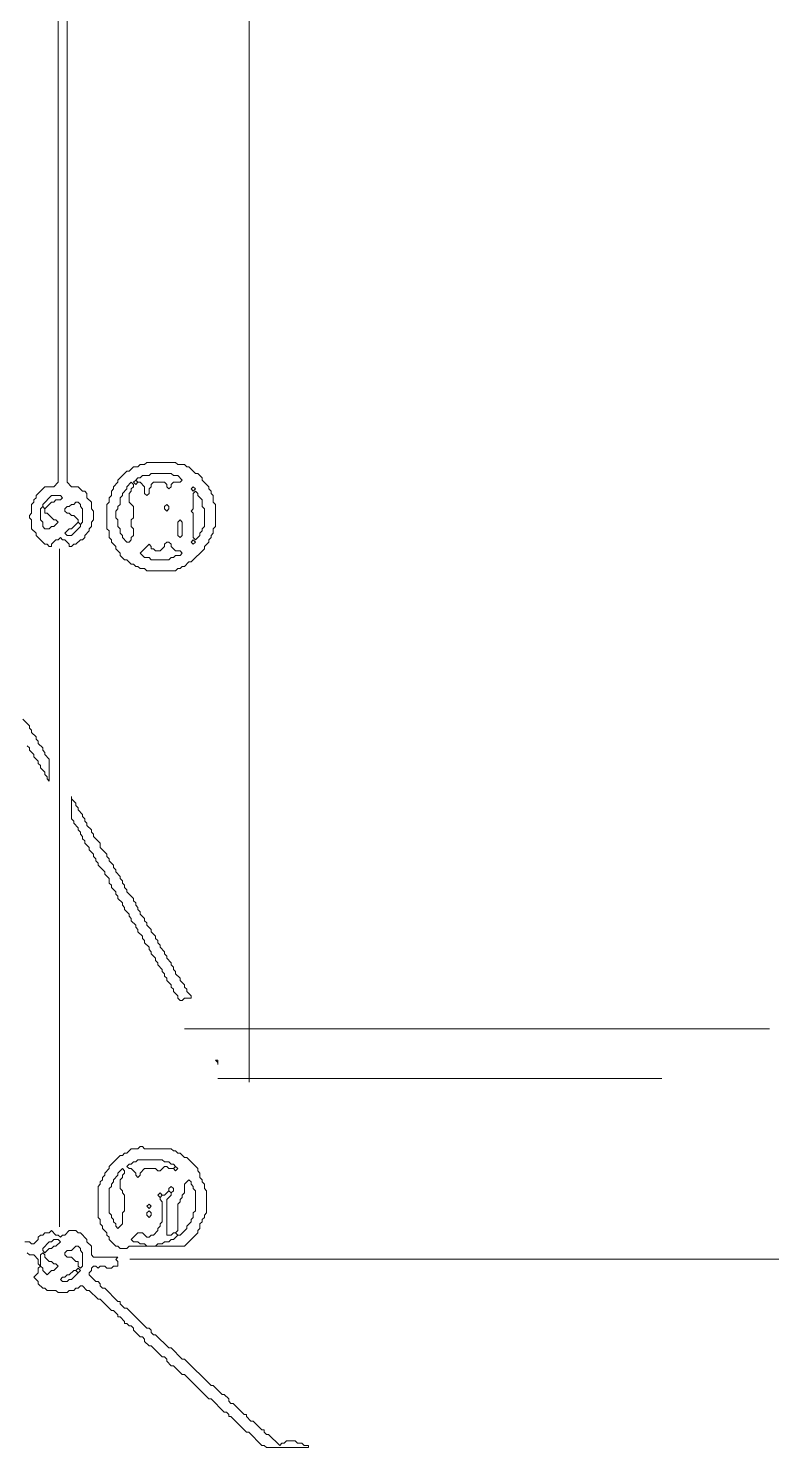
# Model space of a CAD drawing. Header units: millimetres. Extents: x 4 to 412, y 4 to 290.
# Drawn here: x 157.1 to 186.5, y 128.6 to 184.8 of the extents above; entities that cross this region are included whole.
import ezdxf

# ---------------------------------------------------------------- set-up
doc = ezdxf.new("R2010")
doc.units = ezdxf.units.MM
for name, color, linetype, lineweight in [('TRACE_CURVE', 6, 'CONTINUOUS', 0), ('TRACE_STRAIGHT', 5, 'CONTINUOUS', 0), ('TRACE_TEXT_SYMBOL', 6, 'CONTINUOUS', 0)]:
    doc.layers.add(name, color=color, linetype=linetype, lineweight=lineweight)

msp = doc.modelspace()

# ---------------------------------------------------------------- linework, layer by layer
at = {"layer": 'TRACE_CURVE', "color": 6}
for points in [[(158.247, 187.409), (158.247, 166.829), (158.072, 166.654), (157.721, 166.654), (157.371, 166.304), (157.371, 166.216), (157.283, 166.128), (157.283, 166.041), (157.196, 165.953), (157.196, 165.603), (157.108, 165.515), (157.108, 165.428), (157.196, 165.34), (157.196, 164.99), (157.371, 164.815), (157.371, 164.727), (157.721, 164.377), (157.809, 164.377), (157.896, 164.289), (157.984, 164.289), (157.984, 164.377), (158.159, 164.552), (158.247, 164.552), (158.334, 164.64), (158.422, 164.552), (158.51, 164.552), (158.685, 164.377), (158.685, 164.289), (158.772, 164.289), (158.86, 164.377), (158.947, 164.377), (159.123, 164.552), (159.21, 164.552), (159.298, 164.64), (159.298, 164.727), (159.473, 164.902), (159.473, 164.99), (159.56, 165.078), (159.56, 165.253), (159.648, 165.34), (159.648, 165.691), (159.56, 165.778), (159.56, 166.041), (159.385, 166.216), (159.385, 166.391), (159.298, 166.479), (159.21, 166.479), (159.035, 166.654), (158.772, 166.654), (158.597, 166.829), (158.597, 187.409)], [(162.626, 132.588), (162.1, 133.113), (162.012, 133.113), (161.925, 133.201), (161.925, 133.288), (161.837, 133.376), (161.75, 133.376), (160.962, 134.164), (160.874, 134.164), (160.699, 134.339), (160.699, 134.427), (160.611, 134.427), (160.086, 134.952), (159.998, 134.952), (159.911, 135.04), (159.911, 135.127), (159.823, 135.215), (159.736, 135.215), (159.473, 135.477), (159.473, 135.565), (159.56, 135.653), (159.56, 135.74), (159.648, 135.828), (159.736, 135.828), (159.823, 135.74), (159.911, 135.828), (160.086, 135.828), (160.173, 135.74), (160.349, 135.74), (160.436, 135.828), (160.611, 135.828), (160.611, 136.003), (160.524, 136.09), (160.611, 136.178), (159.648, 136.178), (159.56, 136.266), (159.56, 136.616), (159.385, 136.791), (159.385, 136.879), (159.123, 137.141), (159.035, 137.141), (158.947, 137.229), (158.685, 137.229), (158.51, 137.054), (158.422, 137.054), (158.334, 136.966), (158.247, 137.054), (158.159, 137.054), (157.984, 137.229), (157.896, 137.141), (157.721, 137.141), (157.634, 137.054), (157.546, 137.054), (157.459, 136.966), (157.459, 136.879), (157.283, 136.704), (157.196, 136.704), (157.108, 136.791), (156.933, 136.791)], [(157.021, 136.353), (157.108, 136.266), (157.283, 136.266), (157.459, 136.09), (157.459, 135.915), (157.546, 135.828), (157.459, 135.74), (157.459, 135.565), (157.283, 135.39), (157.459, 135.215), (157.459, 135.127), (157.634, 134.952), (157.721, 134.952), (157.809, 134.864), (158.159, 134.864), (158.247, 134.777), (158.597, 134.777), (158.685, 134.864), (158.86, 134.864), (158.947, 134.952), (159.035, 134.952), (159.123, 135.04), (159.21, 135.04), (159.385, 134.864), (159.473, 134.864), (159.823, 134.514), (159.911, 134.514), (160.349, 134.076), (160.436, 134.076), (160.611, 133.901), (160.611, 133.814), (160.699, 133.814), (160.874, 133.638), (160.874, 133.551)], [(160.874, 133.551), (160.962, 133.551), (161.049, 133.463), (161.137, 133.463), (161.224, 133.376), (161.224, 133.288), (161.487, 133.025), (161.575, 133.025), (161.662, 132.938), (161.662, 132.85), (161.837, 132.675), (161.925, 132.675), (162.363, 132.237), (162.45, 132.237), (162.538, 132.15), (162.538, 132.062), (162.713, 131.887), (162.801, 131.887), (163.151, 131.537), (163.239, 131.537), (164.202, 130.573), (164.289, 130.573), (164.815, 130.048), (164.902, 130.048), (164.99, 129.96), (164.99, 129.873), (165.078, 129.873), (165.691, 129.26), (165.778, 129.26), (166.304, 128.734), (166.391, 128.734), (166.479, 128.647), (168.143, 128.647), (168.143, 128.734), (167.968, 128.734), (167.88, 128.822), (167.705, 128.822), (167.617, 128.909), (167.267, 128.909), (167.179, 128.822), (167.092, 128.822), (167.004, 128.734), (166.566, 129.172), (166.479, 129.172), (166.391, 129.26), (166.391, 129.347), (166.304, 129.347), (165.953, 129.698), (165.866, 129.698), (165.691, 129.873), (165.691, 129.96), (165.603, 129.96), (165.165, 130.398), (165.078, 130.398), (164.99, 130.486), (164.99, 130.573), (164.815, 130.748), (164.727, 130.748), (164.377, 131.099), (164.289, 131.099), (163.239, 132.15), (163.151, 132.15), (162.713, 132.588), (162.626, 132.588)]]:
    msp.add_lwpolyline(points, dxfattribs=at)
for points in [[(157.984, 166.304), (158.334, 166.304), (158.422, 166.216), (158.334, 166.128), (158.159, 166.128), (158.072, 166.041), (157.984, 166.041), (157.721, 165.778), (157.634, 165.866), (157.634, 165.953)], [(157.546, 165.778), (157.634, 165.866), (157.721, 165.778), (157.721, 165.603), (157.809, 165.603), (158.072, 165.34), (158.159, 165.34), (158.247, 165.253), (158.072, 165.078), (157.984, 165.078), (157.896, 164.99), (157.721, 164.99), (157.634, 165.078), (157.634, 165.253), (157.546, 165.34)], [(158.86, 165.953), (158.947, 166.041), (159.035, 166.041), (159.123, 165.953), (159.123, 165.866), (159.21, 165.778), (159.21, 165.253), (159.123, 165.165), (159.035, 165.253), (159.035, 165.34), (158.86, 165.515), (158.772, 165.515), (158.685, 165.603), (158.597, 165.603), (158.51, 165.691), (158.51, 165.778), (158.597, 165.866), (158.685, 165.866), (158.772, 165.953)], [(159.035, 165.253), (159.123, 165.165), (159.123, 165.078), (158.772, 164.727), (158.597, 164.727), (158.51, 164.815), (158.685, 164.99), (158.772, 164.99)], [(157.984, 136.791), (158.072, 136.879), (158.247, 136.879), (158.334, 136.791), (158.159, 136.616), (158.072, 136.616), (157.984, 136.528), (157.896, 136.528), (157.721, 136.353), (157.634, 136.441), (157.634, 136.528), (157.896, 136.791)], [(158.947, 136.616), (159.035, 136.616), (159.123, 136.528), (159.123, 136.441), (159.21, 136.353), (159.21, 135.828), (159.123, 135.74), (159.035, 135.828), (159.035, 136.003), (158.947, 136.003), (158.772, 136.178), (158.597, 136.178), (158.51, 136.266), (158.51, 136.353), (158.597, 136.441), (158.772, 136.441)], [(157.546, 136.266), (157.634, 136.353), (157.721, 136.266), (157.721, 136.178), (157.896, 136.003), (157.984, 136.003), (158.072, 135.915), (158.159, 135.915), (158.247, 135.828), (158.072, 135.653), (157.984, 135.653), (157.809, 135.477), (157.634, 135.653), (157.634, 135.74), (157.546, 135.828)], [(158.86, 135.653), (158.947, 135.653), (159.035, 135.565), (158.772, 135.302), (158.685, 135.302), (158.597, 135.215), (158.422, 135.215), (158.334, 135.302), (158.422, 135.39), (158.51, 135.39), (158.597, 135.477), (158.685, 135.477)], [(158.947, 135.653), (159.035, 135.74), (159.123, 135.653), (159.035, 135.565)]]:
    msp.add_lwpolyline(points, close=True, dxfattribs=at)
at = {"layer": 'TRACE_STRAIGHT', "color": 5}
for p, q in [((165.8, 197.044), (165.8, 143.096)), ((158.292, 164.202), (158.292, 137.379)), ((163.242, 145.206), (186.369, 145.206)), ((164.552, 143.244), (182.118, 143.244)), ((161.082, 136.101), (196.096, 136.101))]:
    msp.add_line(p, q, dxfattribs=at)
at = {"layer": 'TRACE_TEXT_SYMBOL', "color": 6}
for points in [[(161.75, 167.617), (161.662, 167.53), (161.487, 167.53), (161.399, 167.442), (161.224, 167.442), (161.049, 167.267), (160.962, 167.267), (160.611, 166.917), (160.611, 166.829), (160.436, 166.654), (160.436, 166.566), (160.349, 166.479), (160.349, 166.304), (160.261, 166.216), (160.261, 166.041), (160.173, 165.953), (160.173, 164.99), (160.261, 164.902), (160.261, 164.64), (160.349, 164.552), (160.349, 164.465), (160.524, 164.289), (160.524, 164.202), (160.699, 164.027), (160.699, 163.939), (160.874, 163.764), (160.962, 163.764), (161.137, 163.589), (161.224, 163.589), (161.312, 163.501), (161.399, 163.501), (161.487, 163.414), (161.662, 163.414), (161.75, 163.326), (162.888, 163.326), (162.976, 163.414), (163.063, 163.414), (163.151, 163.501), (163.239, 163.501), (163.414, 163.676), (163.501, 163.676), (164.027, 164.202), (164.027, 164.289), (164.202, 164.465), (164.202, 164.552), (164.289, 164.64), (164.289, 164.727), (164.377, 164.815), (164.377, 164.99), (164.465, 165.078), (164.465, 165.953), (164.377, 166.041), (164.377, 166.304), (164.289, 166.391), (164.289, 166.479), (164.202, 166.566), (164.202, 166.654), (163.939, 166.917), (163.939, 167.004), (163.764, 167.179), (163.676, 167.179), (163.414, 167.442), (163.326, 167.442), (163.239, 167.53)], [(163.239, 167.53), (162.976, 167.53), (162.888, 167.617), (161.75, 167.617)], [(157.021, 156.408), (157.108, 156.32), (157.108, 156.233), (157.283, 156.057), (157.283, 155.97), (157.459, 155.795), (157.459, 155.707), (157.546, 155.62), (157.546, 155.532), (157.721, 155.357), (157.721, 155.269), (157.809, 155.182), (157.809, 155.094), (157.896, 155.007), (157.896, 155.882), (157.721, 156.057), (157.721, 156.145), (157.634, 156.233), (157.634, 156.32), (157.459, 156.495), (157.459, 156.583), (157.371, 156.67), (157.371, 156.758), (157.196, 156.933), (157.196, 157.021), (157.108, 157.108), (157.108, 157.196), (156.846, 157.459)], [(158.772, 154.394), (158.772, 153.518), (158.86, 153.43), (158.86, 153.343), (159.035, 153.167), (159.035, 153.08), (159.123, 152.992), (159.123, 152.905), (159.21, 152.817), (159.21, 152.73), (159.298, 152.642), (159.298, 152.554), (159.473, 152.379), (159.473, 152.292), (159.648, 152.117), (159.648, 152.029), (159.736, 151.941), (159.736, 151.854), (159.823, 151.766), (159.823, 151.679), (160.086, 151.416), (160.086, 151.328), (160.261, 151.153), (160.261, 150.978), (160.349, 150.891), (160.349, 150.803), (160.524, 150.628), (160.524, 150.54), (160.611, 150.453), (160.611, 150.365), (160.786, 150.19), (160.786, 150.102), (160.874, 150.015), (160.874, 149.927), (161.049, 149.752), (161.049, 149.665), (161.137, 149.577), (161.137, 149.489), (161.312, 149.314), (161.312, 149.227), (161.399, 149.139), (161.399, 149.051), (161.575, 148.876), (161.575, 148.789), (161.662, 148.701), (161.662, 148.614), (161.837, 148.438), (161.837, 148.351), (161.925, 148.263), (161.925, 148.176), (162.1, 148.001), (162.1, 147.913), (162.188, 147.825), (162.188, 147.738), (162.363, 147.563), (162.363, 147.475), (162.45, 147.388), (162.45, 147.3), (162.538, 147.212), (162.538, 147.125), (162.713, 146.95), (162.713, 146.862), (162.801, 146.775), (162.801, 146.687)], [(159.648, 152.905), (159.56, 152.992), (159.56, 153.08), (159.385, 153.255), (159.385, 153.343), (159.298, 153.43), (159.298, 153.518), (159.21, 153.605), (159.21, 153.693), (159.035, 153.868), (159.035, 153.956), (158.947, 154.043), (158.947, 154.131), (158.772, 154.306), (158.772, 154.394)], [(162.801, 146.687), (162.976, 146.512), (162.976, 146.424), (163.063, 146.337), (163.151, 146.337), (163.239, 146.424), (163.501, 146.424), (163.501, 146.512), (163.326, 146.687), (163.326, 146.775), (163.239, 146.862), (163.239, 146.95), (163.063, 147.125), (163.063, 147.212), (162.888, 147.388), (162.888, 147.475), (162.801, 147.563), (162.801, 147.65), (162.713, 147.738), (162.713, 147.825), (162.538, 148.001), (162.538, 148.088), (162.45, 148.176), (162.45, 148.263), (162.275, 148.438), (162.275, 148.526), (162.188, 148.614), (162.188, 148.701), (162.1, 148.789), (162.1, 148.876), (161.925, 149.051), (161.925, 149.139), (161.75, 149.314), (161.75, 149.402), (161.662, 149.489), (161.662, 149.577), (161.487, 149.752), (161.487, 149.84), (161.399, 149.927), (161.399, 150.015), (161.312, 150.102), (161.312, 150.19), (161.224, 150.278), (161.224, 150.365), (160.962, 150.628), (160.962, 150.715), (160.874, 150.803), (160.874, 150.891), (160.786, 150.978), (160.786, 151.066), (160.699, 151.153), (160.699, 151.241), (160.524, 151.416), (160.524, 151.504), (160.436, 151.591), (160.436, 151.679), (160.261, 151.854), (160.261, 151.941), (160.173, 152.029), (160.173, 152.117), (159.911, 152.379), (159.911, 152.554), (159.648, 152.817), (159.648, 152.905)]]:
    msp.add_lwpolyline(points, dxfattribs=at)
for points in [[(161.137, 166.829), (161.224, 166.742), (161.224, 166.654), (161.137, 166.566), (161.137, 166.479), (161.049, 166.391), (161.049, 166.041), (161.224, 165.866), (161.224, 165.428), (161.137, 165.34), (161.137, 165.078), (161.224, 164.99), (161.224, 164.727), (161.137, 164.64), (161.137, 164.552), (161.049, 164.465), (160.962, 164.465), (160.786, 164.64), (160.786, 164.727), (160.699, 164.815), (160.699, 164.99), (160.611, 165.078), (160.611, 165.34), (160.524, 165.428), (160.524, 165.691), (160.611, 165.778), (160.611, 165.866), (160.699, 165.953), (160.699, 166.216), (160.786, 166.304), (160.786, 166.391), (160.962, 166.566), (160.962, 166.654)], [(161.224, 166.829), (161.312, 166.917), (161.399, 166.829), (161.312, 166.742)], [(161.837, 167.092), (161.925, 167.179), (162.713, 167.179), (162.801, 167.092), (162.976, 167.092), (163.151, 166.917), (163.063, 166.829), (162.801, 166.829), (162.713, 166.742), (162.713, 166.654), (162.626, 166.566), (162.538, 166.654), (162.538, 166.742), (162.45, 166.829), (162.012, 166.829), (161.925, 166.742), (161.925, 166.654), (161.837, 166.566), (161.837, 166.391), (161.75, 166.304), (161.662, 166.391), (161.662, 166.654), (161.487, 166.829), (161.399, 166.829), (161.312, 166.917), (161.399, 167.004), (161.487, 167.004), (161.575, 167.092)], [(163.501, 166.566), (163.589, 166.654), (163.676, 166.566), (163.589, 166.479)], [(163.589, 166.391), (163.676, 166.479), (163.764, 166.391), (163.764, 166.304), (163.939, 166.128), (163.939, 165.866), (164.027, 165.778), (164.027, 165.078), (163.939, 164.99), (163.939, 164.902), (163.852, 164.815), (163.852, 164.727), (163.676, 164.552), (163.589, 164.64), (163.589, 165.603), (163.501, 165.691), (163.589, 165.778)], [(162.45, 165.866), (162.538, 165.953), (162.626, 165.866), (162.626, 165.778), (162.538, 165.691), (162.45, 165.778)], [(162.976, 165.253), (163.063, 165.34), (163.151, 165.253), (163.151, 164.727), (163.063, 164.64), (162.976, 164.727)], [(163.501, 164.465), (163.589, 164.552), (163.676, 164.465), (163.589, 164.377)], [(162.45, 164.377), (162.538, 164.465), (162.626, 164.465), (162.713, 164.377), (162.713, 164.289), (162.888, 164.114), (163.063, 164.114), (163.151, 164.027), (163.063, 163.939), (162.888, 163.939), (162.801, 163.852), (162.713, 163.852), (162.626, 163.764), (161.925, 163.764), (161.837, 163.852), (161.662, 163.852), (161.487, 164.027), (161.837, 164.377), (161.925, 164.289), (161.925, 164.202), (162.012, 164.202), (162.1, 164.114), (162.275, 164.114), (162.45, 164.289)], [(164.465, 143.972), (164.552, 143.885), (164.552, 143.797), (164.552, 143.972)], [(161.487, 140.557), (161.399, 140.469), (161.137, 140.469), (160.962, 140.294), (160.874, 140.294), (160.786, 140.206), (160.699, 140.206), (160.261, 139.769), (160.261, 139.681), (160.086, 139.506), (160.086, 139.418), (159.998, 139.331), (159.998, 139.243), (159.911, 139.156), (159.911, 139.068), (159.823, 138.98), (159.823, 137.754), (159.911, 137.667), (159.911, 137.492), (159.998, 137.404), (159.998, 137.317), (160.173, 137.141), (160.173, 137.054), (160.261, 136.966), (160.261, 136.879), (160.524, 136.616), (160.611, 136.616), (160.699, 136.528), (160.962, 136.528), (161.049, 136.616), (163.239, 136.616), (163.764, 137.141), (163.764, 137.229), (163.852, 137.317), (163.852, 137.492), (163.939, 137.579), (163.939, 137.667), (164.027, 137.754), (164.027, 137.842), (164.114, 137.93), (164.114, 138.805), (164.027, 138.893), (164.027, 139.068), (163.939, 139.156), (163.939, 139.243), (163.852, 139.331), (163.852, 139.506), (163.764, 139.593), (163.764, 139.681), (163.326, 140.119), (163.239, 140.119), (163.063, 140.294), (162.976, 140.294), (162.888, 140.382), (162.801, 140.382), (162.713, 140.469), (161.662, 140.469), (161.575, 140.557)], [(161.312, 139.944), (161.399, 140.031), (162.363, 140.031), (162.45, 139.944), (162.626, 139.944), (162.713, 139.856), (162.801, 139.856), (162.888, 139.769), (162.801, 139.681), (162.626, 139.681), (162.538, 139.769), (162.45, 139.769), (162.275, 139.593), (162.188, 139.593), (162.1, 139.681), (161.662, 139.681), (161.487, 139.506), (161.487, 139.418), (161.399, 139.331), (161.312, 139.418), (161.312, 139.506), (161.137, 139.681), (161.049, 139.681), (160.962, 139.769), (161.049, 139.856), (161.137, 139.856), (161.224, 139.944)], [(160.786, 139.681), (160.874, 139.593), (160.874, 139.506), (160.786, 139.418), (160.786, 139.331), (160.699, 139.243), (160.699, 138.893), (160.786, 138.805), (160.786, 138.718), (160.874, 138.63), (160.874, 138.017), (160.786, 137.93), (160.786, 137.492), (160.611, 137.317), (160.524, 137.404), (160.524, 137.492), (160.436, 137.579), (160.436, 137.667), (160.349, 137.754), (160.349, 137.842), (160.261, 137.93), (160.261, 138.893), (160.349, 138.98), (160.349, 139.068), (160.436, 139.156), (160.436, 139.243), (160.611, 139.418), (160.611, 139.506)], [(162.801, 139.681), (162.888, 139.769), (162.976, 139.681), (162.888, 139.593)], [(163.414, 139.243), (163.501, 139.156), (163.501, 139.068), (163.589, 138.98), (163.589, 138.893), (163.676, 138.805), (163.676, 138.017), (163.589, 137.93), (163.589, 137.754), (163.501, 137.667), (163.501, 137.579), (163.326, 137.404), (163.326, 137.317), (163.063, 137.054), (162.976, 137.054), (162.888, 137.141), (162.976, 137.229), (162.976, 138.28), (163.063, 138.367), (163.063, 138.455), (163.151, 138.543), (163.151, 138.63), (163.239, 138.718), (163.239, 139.068)], [(162.626, 138.805), (162.713, 138.718), (162.713, 138.63), (162.538, 138.455), (162.538, 137.054), (162.713, 137.054), (162.801, 137.141), (162.888, 137.141), (162.976, 137.054), (162.801, 136.879), (162.713, 136.879), (162.626, 136.791), (162.45, 136.791), (162.363, 136.704), (162.188, 136.704), (162.1, 136.616), (161.75, 136.616), (161.662, 136.704), (161.487, 136.704), (161.399, 136.791), (161.224, 136.791), (161.137, 136.879), (161.399, 137.141), (161.575, 137.141), (161.75, 136.966), (161.837, 136.966), (161.925, 137.054), (162.012, 137.054), (162.188, 137.229), (162.188, 137.317), (162.275, 137.404), (162.275, 137.492), (162.363, 137.579), (162.363, 138.367), (162.275, 138.455), (162.275, 138.543), (162.363, 138.63), (162.45, 138.63)], [(162.188, 138.63), (162.275, 138.718), (162.363, 138.63), (162.275, 138.543)], [(162.626, 138.893), (162.713, 138.98), (162.801, 138.893), (162.801, 138.805), (162.713, 138.718), (162.626, 138.805)], [(161.75, 138.192), (161.837, 138.28), (161.925, 138.192), (161.837, 138.105)], [(161.75, 137.93), (161.837, 138.017), (161.925, 137.93), (161.925, 137.842), (161.837, 137.754), (161.75, 137.842)]]:
    msp.add_lwpolyline(points, close=True, dxfattribs=at)

doc.saveas('drawing.dxf')
